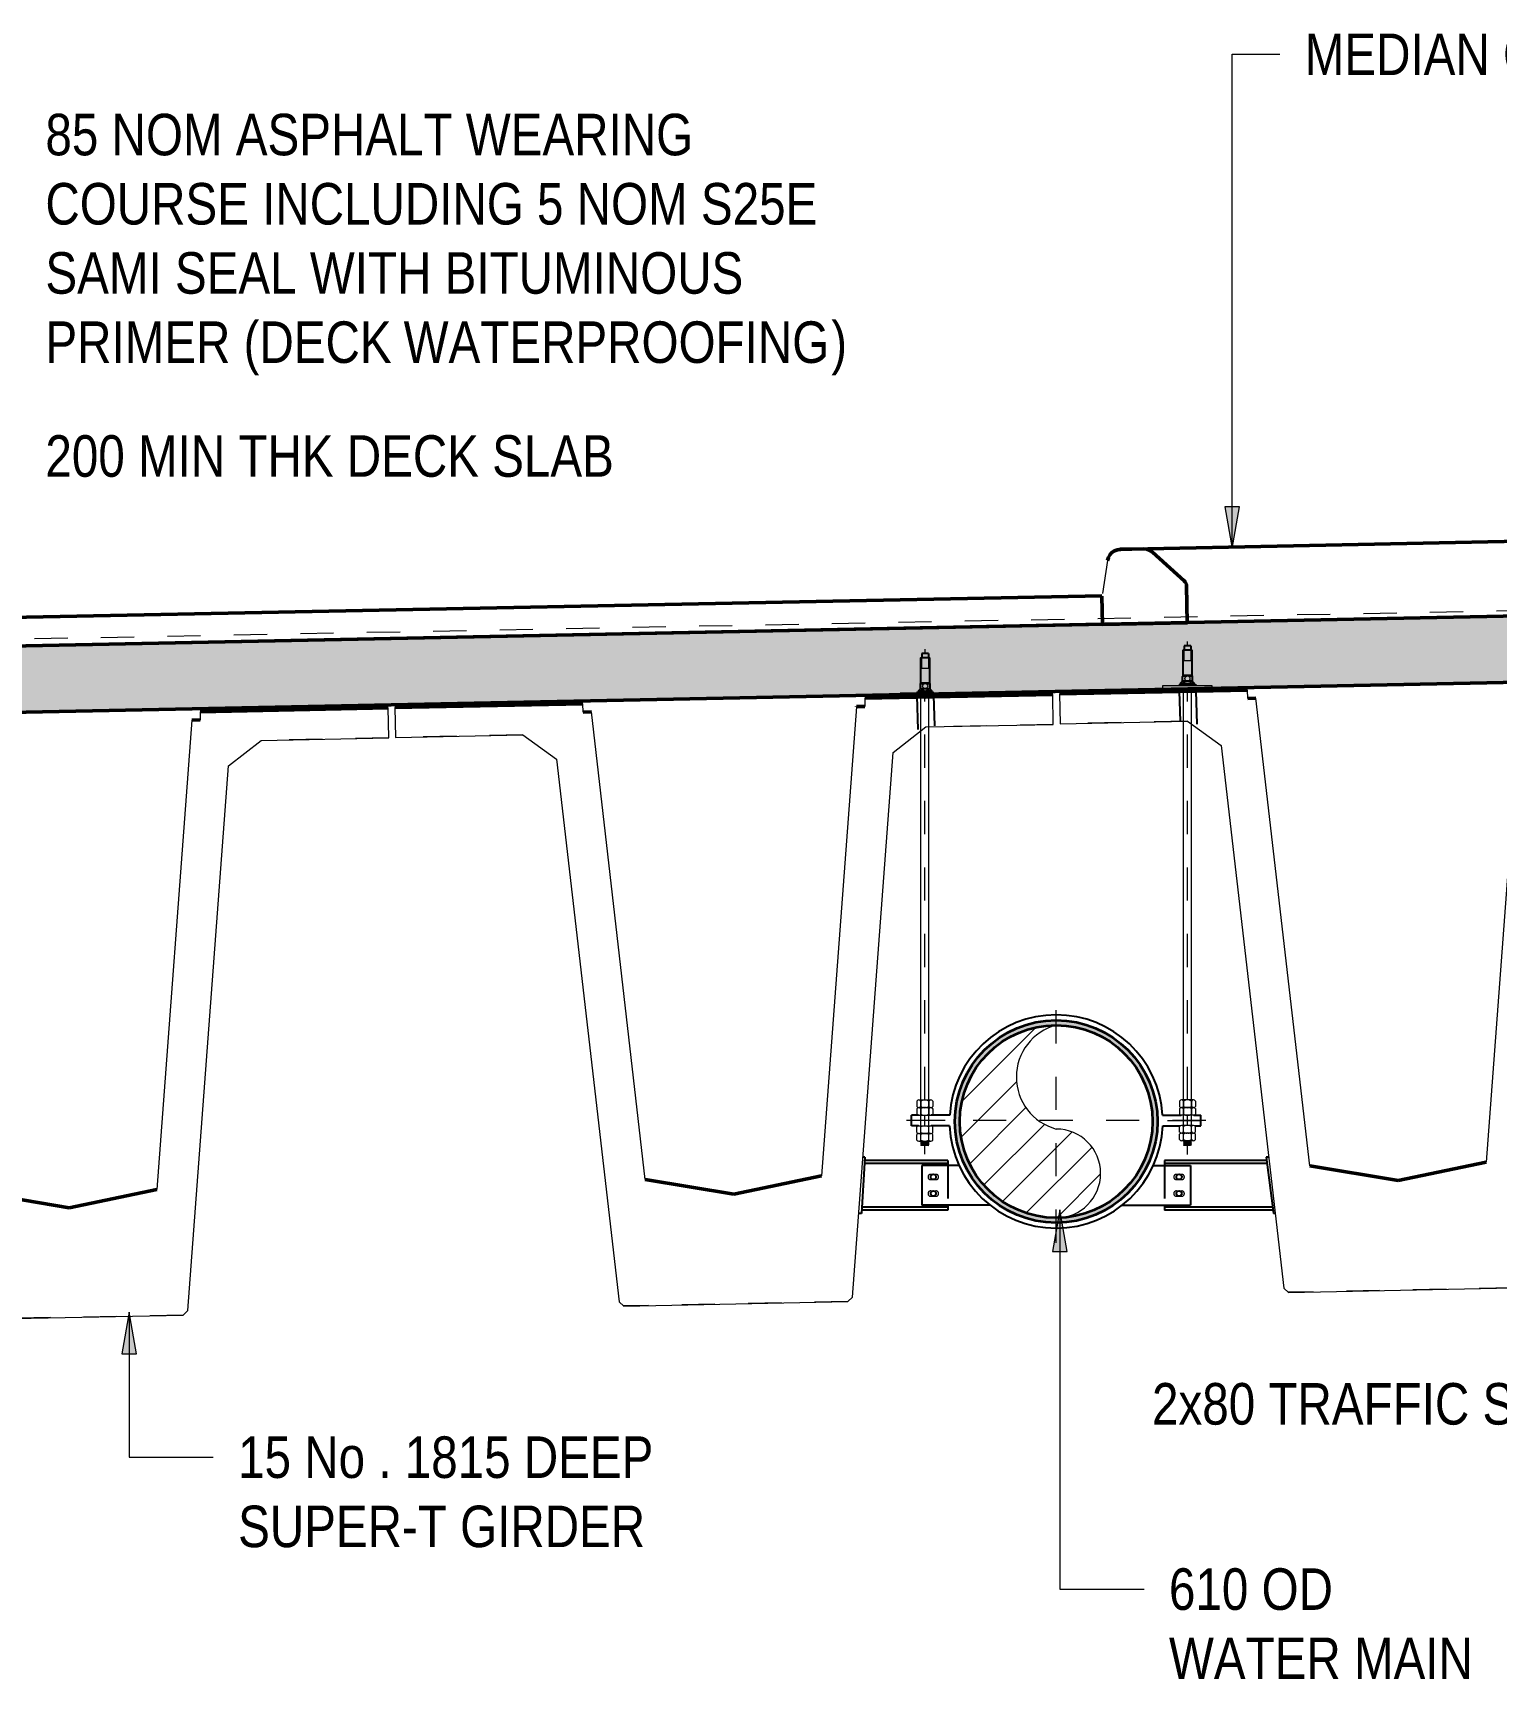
# Model space of a CAD drawing. Header units: metres. Extents: x -1215.1 to -1160.7, y 0 to 26.6.
# Drawn here: x -1201.601 to -1197.198, y 18.806 to 23.763 of the extents above; entities that cross this region are included whole.
import ezdxf

# ---------------------------------------------------------------- set-up
doc = ezdxf.new("R2010")
doc.units = ezdxf.units.M
doc.linetypes.add('JacobsCenter', pattern=[0.015, 0.009, -0.0015, 0.003, -0.0015])
doc.linetypes.add('JacobsDash', pattern=[0.0045, 0.003, -0.0015])
for name, color, linetype, lineweight in [('A-DETL', 7, 'Continuous', 13), ('A-DETL-GENF', 7, 'Continuous', 9), ('A-DETL-THIN', 7, 'Continuous', 9), ('A-FLOR', 7, 'Continuous', 50), ('A-FLOR-HDLN', 7, 'JacobsDash', 18), ('A-FLOR-PATT', 7, 'Continuous', 50), ('G-ANNO-TEXT', 7, 'Continuous', 9), ('S-BEAM', 7, 'Continuous', 50), ('S-BEAM-HDLN', 7, 'JacobsDash', 18)]:
    doc.layers.add(name, color=color, linetype=linetype, lineweight=lineweight)
doc.styles.add('Arial Narrow', font='ARIALN.TTF', dxfattribs={"height": 0.125})

# ---------------------------------------------------------------- blocks, each defined once
blk = doc.blocks.new('06_SFR_GCT_Girder_SuperT_BR08Edge_CS - Super T - 1815-6269499-DRG-2873122 - SECTION 1')
at = {"layer": 'S-BEAM'}
for p, q in [((-1197.098, 21.8008), (-1196.5323, 21.8121)), ((-1196.5323, 21.8121), (-1196.5323, 21.8121)), ((-1198.5119, 21.7725), (-1197.9461, 21.7838)), ((-1198.5119, 21.7725), (-1198.5119, 21.7725)), ((-1197.9461, 21.7838), (-1197.9461, 21.7838)), ((-1197.9456, 21.7588), (-1197.9206, 21.7593)), ((-1197.9206, 21.7593), (-1197.9206, 21.7593)), ((-1197.1225, 21.7753), (-1197.0975, 21.7758)), ((-1197.1225, 21.7752), (-1197.1225, 21.7753)), ((-1197.098, 21.8008), (-1197.098, 21.8007)), ((-1197.7588, 20.3519), (-1197.4924, 20.3076)), ((-1197.7588, 20.3519), (-1197.7588, 20.3519)), ((-1197.4924, 20.3076), (-1197.2279, 20.3625)), ((-1197.2279, 20.3625), (-1197.2279, 20.3625)), ((-1197.4924, 20.3076), (-1197.4924, 20.3075))]:
    blk.add_line(p, q, dxfattribs=at)
at = {"layer": 'S-BEAM', "lineweight": 18}
for p, q in [((-1196.5323, 21.8121), (-1197.098, 21.8007)), ((-1196.5305, 21.7221), (-1196.5323, 21.8121)), ((-1197.9461, 21.7838), (-1198.5119, 21.7725)), ((-1198.5119, 21.7725), (-1198.5101, 21.6825)), ((-1197.9456, 21.7588), (-1197.9461, 21.7838)), ((-1197.9206, 21.7593), (-1197.9456, 21.7588)), ((-1197.7588, 20.3519), (-1197.9206, 21.7593)), ((-1197.1225, 21.7752), (-1197.2279, 20.3625)), ((-1197.0975, 21.7757), (-1197.1225, 21.7752)), ((-1197.098, 21.8007), (-1197.0975, 21.7757)), ((-1197.0125, 21.6374), (-1196.914, 21.7144)), ((-1196.914, 21.7144), (-1196.5305, 21.7221)), ((-1198.5101, 21.6825), (-1198.1265, 21.6902)), ((-1198.1265, 21.6902), (-1198.0251, 21.6172)), ((-1198.0251, 21.6172), (-1197.8373, 19.9836)), ((-1197.1348, 19.9976), (-1197.0125, 21.6374)), ((-1197.4924, 20.3075), (-1197.7588, 20.3519)), ((-1197.2279, 20.3625), (-1197.4924, 20.3075)), ((-1197.8373, 19.9836), (-1197.8228, 19.9708)), ((-1197.8228, 19.9708), (-1197.1488, 19.9843)), ((-1197.1488, 19.9843), (-1197.1348, 19.9976))]:
    blk.add_line(p, q, dxfattribs=at)
at = {"layer": 'S-BEAM-HDLN'}
for p, q in [((-1196.5305, 21.7221), (-1196.9138, 21.7145)), ((-1198.1268, 21.6902), (-1198.5101, 21.6825)), ((-1197.4924, 20.3076), (-1197.4924, 20.3075)), ((-1197.1488, 19.9844), (-1197.8227, 19.9709))]:
    blk.add_line(p, q, dxfattribs=at)
blk = doc.blocks.new('06_SFR_GCT_Girder_SuperT_BR08Edge_CS - Super T - 1815-6268857-DRG-2873122 - SECTION 1')
at = {"layer": 'S-BEAM'}
for p, q in [((-1199.098, 21.7596), (-1198.5323, 21.7709)), ((-1199.098, 21.7596), (-1199.098, 21.7595)), ((-1198.5323, 21.7709), (-1198.5323, 21.7708)), ((-1200.5119, 21.7313), (-1199.9461, 21.7426)), ((-1200.5119, 21.7313), (-1200.5119, 21.7313)), ((-1199.9461, 21.7426), (-1199.9461, 21.7426)), ((-1199.9456, 21.7176), (-1199.9206, 21.7181)), ((-1199.9206, 21.7181), (-1199.9206, 21.7181)), ((-1199.1225, 21.7341), (-1199.0975, 21.7346)), ((-1199.1225, 21.734), (-1199.1225, 21.7341)), ((-1199.4924, 20.2664), (-1199.2279, 20.3213)), ((-1199.2279, 20.3213), (-1199.2279, 20.3213)), ((-1199.7588, 20.3107), (-1199.4924, 20.2664)), ((-1199.7588, 20.3107), (-1199.7588, 20.3106)), ((-1199.4924, 20.2664), (-1199.4924, 20.2663))]:
    blk.add_line(p, q, dxfattribs=at)
at = {"layer": 'S-BEAM', "lineweight": 18}
for p, q in [((-1198.5323, 21.7708), (-1199.098, 21.7595)), ((-1199.098, 21.7595), (-1199.0975, 21.7345)), ((-1198.5305, 21.6809), (-1198.5323, 21.7708)), ((-1199.9461, 21.7426), (-1200.5119, 21.7313)), ((-1200.5119, 21.7313), (-1200.5101, 21.6413)), ((-1199.9456, 21.7176), (-1199.9461, 21.7426)), ((-1199.9206, 21.7181), (-1199.9456, 21.7176)), ((-1199.7588, 20.3106), (-1199.9206, 21.7181)), ((-1199.1225, 21.734), (-1199.2279, 20.3213)), ((-1199.0975, 21.7345), (-1199.1225, 21.734)), ((-1199.0125, 21.5962), (-1198.914, 21.6732)), ((-1198.914, 21.6732), (-1198.5305, 21.6809)), ((-1200.5101, 21.6413), (-1200.1265, 21.6489)), ((-1200.1265, 21.6489), (-1200.0251, 21.576)), ((-1200.0251, 21.576), (-1199.8373, 19.9423)), ((-1199.1348, 19.9564), (-1199.0125, 21.5962)), ((-1199.2279, 20.3213), (-1199.4924, 20.2663)), ((-1199.4924, 20.2663), (-1199.7588, 20.3106)), ((-1199.8373, 19.9423), (-1199.8228, 19.9296)), ((-1199.8228, 19.9296), (-1199.1488, 19.9431)), ((-1199.1488, 19.9431), (-1199.1348, 19.9564))]:
    blk.add_line(p, q, dxfattribs=at)
at = {"layer": 'S-BEAM-HDLN'}
for p, q in [((-1198.5305, 21.6809), (-1198.9138, 21.6732)), ((-1200.1268, 21.649), (-1200.5101, 21.6413)), ((-1199.4924, 20.2664), (-1199.4924, 20.2663)), ((-1199.1488, 19.9432), (-1199.8227, 19.9297))]:
    blk.add_line(p, q, dxfattribs=at)
blk = doc.blocks.new('06_SFR_GCT_Girder_SuperT_BR08Edge_CS - Super T - 1815-6267993-DRG-2873122 - SECTION 1')
at = {"layer": 'S-BEAM'}
for p, q in [((-1201.098, 21.719), (-1200.5323, 21.7303)), ((-1201.098, 21.719), (-1201.098, 21.7189)), ((-1200.5323, 21.7303), (-1200.5323, 21.7302)), ((-1202.5119, 21.6907), (-1201.9461, 21.702)), ((-1202.5119, 21.6906), (-1202.5119, 21.6907)), ((-1201.9461, 21.702), (-1201.9461, 21.702)), ((-1201.9456, 21.677), (-1201.9206, 21.6775)), ((-1201.9206, 21.6775), (-1201.9206, 21.6775)), ((-1201.1225, 21.6935), (-1201.0975, 21.694)), ((-1201.1225, 21.6934), (-1201.1225, 21.6935)), ((-1201.4924, 20.2257), (-1201.2279, 20.2807)), ((-1201.2279, 20.2807), (-1201.2279, 20.2806)), ((-1201.7588, 20.2701), (-1201.4924, 20.2257)), ((-1201.7588, 20.2701), (-1201.7588, 20.27)), ((-1201.4924, 20.2257), (-1201.4924, 20.2257))]:
    blk.add_line(p, q, dxfattribs=at)
at = {"layer": 'S-BEAM', "lineweight": 18}
for p, q in [((-1200.5323, 21.7302), (-1201.098, 21.7189)), ((-1201.098, 21.7189), (-1201.0975, 21.6939)), ((-1200.5305, 21.6402), (-1200.5323, 21.7302)), ((-1201.9461, 21.702), (-1202.5119, 21.6906)), ((-1202.5119, 21.6906), (-1202.5101, 21.6007)), ((-1201.9456, 21.677), (-1201.9461, 21.702)), ((-1201.9206, 21.6775), (-1201.9456, 21.677)), ((-1201.7588, 20.27), (-1201.9206, 21.6775)), ((-1201.1225, 21.6934), (-1201.2279, 20.2806)), ((-1201.0975, 21.6939), (-1201.1225, 21.6934)), ((-1201.0125, 21.5556), (-1200.914, 21.6326)), ((-1200.914, 21.6326), (-1200.5305, 21.6402)), ((-1202.5101, 21.6007), (-1202.1265, 21.6083)), ((-1202.1265, 21.6083), (-1202.0251, 21.5353)), ((-1202.0251, 21.5353), (-1201.8373, 19.9017)), ((-1201.1348, 19.9158), (-1201.0125, 21.5556)), ((-1201.2279, 20.2806), (-1201.4924, 20.2257)), ((-1201.4924, 20.2257), (-1201.7588, 20.27)), ((-1201.8373, 19.9017), (-1201.8228, 19.889)), ((-1201.8228, 19.889), (-1201.1487, 19.9025)), ((-1201.1487, 19.9025), (-1201.1348, 19.9158))]:
    blk.add_line(p, q, dxfattribs=at)
at = {"layer": 'S-BEAM-HDLN'}
for p, q in [((-1200.5305, 21.6403), (-1200.9137, 21.6326)), ((-1202.1268, 21.6084), (-1202.5101, 21.6007)), ((-1201.4924, 20.2257), (-1201.4924, 20.2257)), ((-1201.1488, 19.9025), (-1201.8227, 19.8891))]:
    blk.add_line(p, q, dxfattribs=at)
blk = doc.blocks.new('Structural Framing 3 - Structural Framing 3-5313093-DRG-2873122 - SECTION 1')
at = {"layer": 'S-BEAM'}
for p, q in [((-1198.2467, 22.2089), (-1196.3933, 22.2469)), ((-1198.2467, 22.2089), (-1198.2467, 22.2089)), ((-1196.3933, 22.2469), (-1196.3933, 22.2469))]:
    blk.add_line(p, q, dxfattribs=at)
at = {"layer": 'S-BEAM', "lineweight": 13}
for p, q in [((-1196.3933, 22.2469), (-1198.2467, 22.2089)), ((-1196.5014, 22.1468), (-1196.4094, 22.2371)), ((-1198.2302, 22.1998), (-1198.1346, 22.1133)), ((-1196.5047, 22.0201), (-1196.507, 22.1331)), ((-1198.1284, 22.0998), (-1198.1261, 21.9868)), ((-1198.1261, 21.9868), (-1196.5047, 22.0201))]:
    blk.add_line(p, q, dxfattribs=at)
at = {"layer": 'S-BEAM', "lineweight": 13, "flags": 128}
for points in [[(-1198.2467, 22.2089), (-1198.2379, 22.2053), (-1198.2302, 22.1998)], [(-1196.4094, 22.2371), (-1196.4019, 22.2429), (-1196.3933, 22.2469)], [(-1198.1346, 22.1133), (-1198.132, 22.1105), (-1198.1301, 22.1072), (-1198.1289, 22.1036), (-1198.1284, 22.0998)], [(-1196.507, 22.1331), (-1196.5067, 22.1369), (-1196.5056, 22.1405), (-1196.5038, 22.1439), (-1196.5014, 22.1468)]]:
    blk.add_lwpolyline(points, dxfattribs=at)
at = {"layer": 'S-BEAM-HDLN'}
for p, q in [((-1198.2467, 22.2089), (-1198.2467, 22.2089)), ((-1196.3933, 22.2469), (-1196.3933, 22.2469))]:
    blk.add_line(p, q, dxfattribs=at)
blk = doc.blocks.new('S_Det_Steel_Bolt_ReidFerrule - M24-6998483-DRG-2873122 - SECTION 1')
at = {"layer": 'A-DETL-GENF', "lineweight": 25}
for p, q in [((-1198.1371, 21.917), (-1198.1371, 21.905)), ((-1198.1171, 21.917), (-1198.1371, 21.917)), ((-1198.1171, 21.917), (-1198.1171, 21.905)), ((-1198.14, 21.9044), (-1198.1393, 21.905)), ((-1198.14, 21.8278), (-1198.14, 21.9044)), ((-1198.1393, 21.905), (-1198.1148, 21.905)), ((-1198.1148, 21.905), (-1198.1141, 21.9044)), ((-1198.1141, 21.9044), (-1198.1141, 21.8278)), ((-1198.1464, 21.8059), (-1198.1413, 21.8111)), ((-1198.1413, 21.8252), (-1198.14, 21.8278)), ((-1198.1413, 21.8111), (-1198.1413, 21.8252)), ((-1198.1128, 21.8111), (-1198.1413, 21.8111)), ((-1198.1141, 21.8278), (-1198.14, 21.8278)), ((-1198.1141, 21.8278), (-1198.1128, 21.8252)), ((-1198.1128, 21.8252), (-1198.1128, 21.8111)), ((-1198.1128, 21.8111), (-1198.1077, 21.8059)), ((-1198.1464, 21.802), (-1198.1464, 21.8059)), ((-1198.1077, 21.802), (-1198.1464, 21.802)), ((-1198.1077, 21.8059), (-1198.1077, 21.802))]:
    blk.add_line(p, q, dxfattribs=at)
at = {"layer": 'A-DETL-GENF'}
blk.add_line((-1198.1271, 21.9213), (-1198.1271, 21.93), dxfattribs=at)
at = {"layer": 'A-DETL-GENF', "lineweight": 13}
for p, q in [((-1198.1141, 21.9044), (-1198.14, 21.9044)), ((-1198.1381, 21.905), (-1198.1381, 21.8729)), ((-1198.1381, 21.8729), (-1198.1161, 21.8729)), ((-1198.1161, 21.8729), (-1198.1161, 21.905)), ((-1198.1313, 21.8252), (-1198.1413, 21.8252)), ((-1198.1128, 21.8252), (-1198.1228, 21.8252)), ((-1198.1434, 21.802), (-1198.1434, 21.8047)), ((-1198.1107, 21.8047), (-1198.1107, 21.802))]:
    blk.add_line(p, q, dxfattribs=at)
blk.add_circle((-1198.1271, 21.8188), 0.00772, dxfattribs=at)
for centre, radius, start, end in [((-1198.1461, 21.802), 0.00387, 44.0628, 93.9181), ((-1198.1363, 21.7842), 0.0217, 64.7549, 108.9545), ((-1198.1178, 21.7842), 0.0217, 71.0442, 115.244), ((-1198.108, 21.802), 0.00387, 86.0806, 135.9359)]:
    blk.add_arc(centre, radius, start, end, dxfattribs=at)

msp = doc.modelspace()

# ---------------------------------------------------------------- hatches: boundary and pattern name
at = {"layer": 'A-DETL-GENF', "true_color": 0x808080}
h = msp.add_hatch(color=8, dxfattribs=at)
h.paths.add_polyline_path([(-1198.5219, 20.1801), (-1198.4624, 20.1859), (-1198.4052, 20.2033), (-1198.3525, 20.2315), (-1198.3062, 20.2694), (-1198.2683, 20.3156), (-1198.2401, 20.3683), (-1198.2228, 20.4256), (-1198.2169, 20.4851), (-1198.223, 20.5454), (-1198.2408, 20.603), (-1198.2691, 20.6555), (-1198.3062, 20.7007), (-1198.3525, 20.7387), (-1198.4052, 20.7668), (-1198.4624, 20.7842), (-1198.5219, 20.7901), (-1198.5822, 20.784), (-1198.6406, 20.7658), (-1198.6924, 20.7378), (-1198.7377, 20.7006), (-1198.7755, 20.6545), (-1198.8044, 20.5995), (-1198.821, 20.5446), (-1198.8269, 20.4851), (-1198.8208, 20.4248), (-1198.803, 20.3671), (-1198.7747, 20.3146), (-1198.7373, 20.2692), (-1198.6913, 20.2315), (-1198.6386, 20.2033), (-1198.5814, 20.1859), (-1198.5257, 20.1804)])
h.paths.add_polyline_path([(-1198.4916, 20.1966), (-1198.5522, 20.1966), (-1198.6115, 20.2093), (-1198.6669, 20.2339), (-1198.7159, 20.2695), (-1198.7571, 20.3156), (-1198.7872, 20.3683), (-1198.8056, 20.4256), (-1198.8119, 20.4851), (-1198.8056, 20.5454), (-1198.7868, 20.603), (-1198.7565, 20.6555), (-1198.7157, 20.7007), (-1198.6669, 20.7362), (-1198.6115, 20.7609), (-1198.5522, 20.7735), (-1198.4916, 20.7735), (-1198.4323, 20.7609), (-1198.3769, 20.7362), (-1198.3279, 20.7006), (-1198.2867, 20.6545), (-1198.2566, 20.6018), (-1198.2382, 20.5446), (-1198.2319, 20.4851), (-1198.2382, 20.4248), (-1198.257, 20.3671), (-1198.2873, 20.3146), (-1198.3281, 20.2694), (-1198.3769, 20.2339), (-1198.4323, 20.2093), (-1198.4872, 20.1976)])
at = {"layer": 'A-DETL-GENF'}
h = msp.add_hatch(dxfattribs=at)
h.set_pattern_fill('FP_8', color=256, style=0, pattern_type=2)
h.set_pattern_definition([(45, (-1197.578, 10.849), (-0.053033, 0.053033), [])])
h.paths.add_polyline_path([(-1198.5218, 20.1951), (-1198.4872, 20.1996), (-1198.4537, 20.214), (-1198.4272, 20.2343), (-1198.406, 20.262), (-1198.3926, 20.2942), (-1198.3881, 20.3288), (-1198.3927, 20.3634), (-1198.406, 20.3957), (-1198.4273, 20.4234), (-1198.455, 20.4446), (-1198.4872, 20.458), (-1198.5218, 20.4625), (-1198.5575, 20.4768), (-1198.5888, 20.499), (-1198.614, 20.5281), (-1198.6318, 20.5632), (-1198.6406, 20.5995), (-1198.6406, 20.638), (-1198.6308, 20.6768), (-1198.614, 20.7094), (-1198.5888, 20.7385), (-1198.5573, 20.7609), (-1198.5219, 20.7751), (-1198.5822, 20.7687), (-1198.6406, 20.7495), (-1198.6924, 20.7197), (-1198.7376, 20.6789), (-1198.7731, 20.63), (-1198.7977, 20.5746), (-1198.8103, 20.5153), (-1198.8103, 20.4547), (-1198.7977, 20.3954), (-1198.773, 20.34), (-1198.7373, 20.2909), (-1198.6913, 20.2498), (-1198.6386, 20.2197), (-1198.5814, 20.2013), (-1198.5219, 20.1951)])
at = {"layer": 'A-FLOR-PATT', "true_color": 0xc0c0c0}
msp.add_hatch(color=9, dxfattribs=at).paths.add_polyline_path([(-1212.52, 21.4972), (-1210.711, 21.5315), (-1201.9529, 21.7107), (-1196.267, 21.825), (-1184.2354, 21.585), (-1182.52, 21.551), (-1182.52, 21.751), (-1184.7952, 21.7957), (-1184.8052, 21.796), (-1190.8794, 21.9172), (-1196.267, 22.025), (-1204.1676, 21.8656), (-1210.8116, 21.7296), (-1212.52, 21.6972)])
at = {"layer": 'G-ANNO-TEXT'}
for points in [[(-1197.9926, 22.2104), (-1197.9706, 22.3354), (-1198.0146, 22.3354)], [(-1198.5104, 20.219), (-1198.5325, 20.094), (-1198.4884, 20.094)], [(-1201.3116, 19.911), (-1201.3336, 19.786), (-1201.2895, 19.786)]]:
    msp.add_hatch(color=256, dxfattribs=at).paths.add_polyline_path(points)

# ---------------------------------------------------------------- linework, layer by layer
at = {"layer": 'A-DETL', "linetype": 'JacobsDash', "lineweight": 18}
for p, q in [((-1207.1953, 21.8327), (-1196.2669, 22.0402)), ((-1198.8996, 20.3261), (-1198.8836, 20.3261)), ((-1198.1602, 20.3261), (-1198.1442, 20.3261)), ((-1198.8996, 20.3101), (-1198.8836, 20.3101)), ((-1198.8996, 20.2761), (-1198.8836, 20.2761)), ((-1198.1602, 20.3101), (-1198.1442, 20.3101)), ((-1198.1602, 20.2761), (-1198.1442, 20.2761)), ((-1198.8996, 20.2601), (-1198.8836, 20.2601)), ((-1198.1602, 20.2601), (-1198.1442, 20.2601))]:
    msp.add_line(p, q, dxfattribs=at)
at = {"layer": 'A-DETL', "lineweight": 18}
for p, q in [((-1198.7917, 21.7745), (-1198.9917, 21.7745)), ((-1198.9917, 21.7745), (-1198.9917, 21.765)), ((-1198.9289, 20.4721), (-1198.9289, 21.7666)), ((-1198.9049, 20.4721), (-1198.9049, 21.7671)), ((-1198.7917, 21.7685), (-1198.7917, 21.7745)), ((-1198.0521, 21.7973), (-1198.2021, 21.7973)), ((-1198.2021, 21.7973), (-1198.2021, 21.7792)), ((-1198.1389, 20.4721), (-1198.1389, 21.7804)), ((-1198.1149, 20.4791), (-1198.1149, 21.7809)), ((-1198.0521, 21.7822), (-1198.0521, 21.7973)), ((-1198.9408, 20.5468), (-1198.9408, 20.5302)), ((-1198.9408, 20.5238), (-1198.9408, 20.5072)), ((-1198.9288, 20.5468), (-1198.9288, 20.5302)), ((-1198.9288, 20.5238), (-1198.9288, 20.5072)), ((-1198.905, 20.5468), (-1198.905, 20.5302)), ((-1198.905, 20.5238), (-1198.905, 20.5072)), ((-1198.893, 20.5468), (-1198.893, 20.5302)), ((-1198.893, 20.5238), (-1198.893, 20.5072)), ((-1198.1508, 20.5468), (-1198.1508, 20.5302)), ((-1198.1508, 20.5238), (-1198.1508, 20.5072)), ((-1198.1388, 20.5468), (-1198.1388, 20.5302)), ((-1198.1388, 20.5238), (-1198.1388, 20.5072)), ((-1198.115, 20.5468), (-1198.115, 20.5302)), ((-1198.115, 20.5238), (-1198.115, 20.5072)), ((-1198.103, 20.5468), (-1198.103, 20.5302)), ((-1198.103, 20.5238), (-1198.103, 20.5072)), ((-1198.8564, 20.4881), (-1198.9564, 20.4881)), ((-1198.9408, 20.4524), (-1198.9408, 20.4689)), ((-1198.9288, 20.4524), (-1198.9288, 20.4689)), ((-1198.905, 20.4524), (-1198.905, 20.4689)), ((-1198.893, 20.4524), (-1198.893, 20.4689)), ((-1198.1874, 20.4881), (-1198.0869, 20.4881)), ((-1198.1508, 20.4535), (-1198.1508, 20.4701)), ((-1198.1388, 20.4535), (-1198.1388, 20.4701)), ((-1198.115, 20.4535), (-1198.115, 20.4701)), ((-1198.1149, 20.4721), (-1198.1149, 20.4791)), ((-1198.103, 20.4535), (-1198.103, 20.4701)), ((-1198.9408, 20.4294), (-1198.9408, 20.4459)), ((-1198.9288, 20.4294), (-1198.9288, 20.4459)), ((-1198.905, 20.4294), (-1198.905, 20.4459)), ((-1198.893, 20.4294), (-1198.893, 20.4459)), ((-1198.1508, 20.4305), (-1198.1508, 20.4471)), ((-1198.1388, 20.4305), (-1198.1388, 20.4471)), ((-1198.115, 20.4305), (-1198.115, 20.4471)), ((-1198.103, 20.4305), (-1198.103, 20.4471))]:
    msp.add_line(p, q, dxfattribs=at)
at = {"layer": 'A-DETL'}
for p, q in [((-1198.9417, 21.7786), (-1198.9417, 21.7756)), ((-1198.9417, 21.7786), (-1198.8917, 21.7786)), ((-1198.9417, 21.7756), (-1198.8917, 21.7756)), ((-1198.8917, 21.7786), (-1198.8917, 21.7756)), ((-1198.1521, 21.8014), (-1198.1521, 21.7984)), ((-1198.1521, 21.8014), (-1198.1021, 21.8014)), ((-1198.1521, 21.8014), (-1198.1521, 21.7984)), ((-1198.1521, 21.7984), (-1198.1021, 21.7984)), ((-1198.1021, 21.8014), (-1198.1021, 21.7984))]:
    msp.add_line(p, q, dxfattribs=at)
at = {"layer": 'A-DETL', "linetype": 'JacobsDash', "lineweight": 25}
for p, q in [((-1198.9413, 21.7657), (-1198.9375, 21.6528)), ((-1198.8913, 21.7675), (-1198.8883, 21.6764)), ((-1198.1517, 21.7802), (-1198.1485, 21.6902)), ((-1198.1017, 21.7812), (-1198.0977, 21.6671)), ((-1198.8478, 20.3531), (-1198.8478, 20.2331)), ((-1198.196, 20.3531), (-1198.196, 20.2331))]:
    msp.add_line(p, q, dxfattribs=at)
at = {"layer": 'A-DETL', "linetype": 'JacobsCenter'}
for p, q in [((-1198.9169, 20.5501), (-1198.9169, 21.767)), ((-1198.1269, 20.5501), (-1198.1269, 21.7808)), ((-1198.9169, 20.4722), (-1198.9169, 20.5039)), ((-1198.1269, 20.4734), (-1198.1269, 20.5039)), ((-1198.9169, 20.387), (-1198.9169, 20.4261)), ((-1198.1269, 20.3858), (-1198.1269, 20.4272))]:
    msp.add_line(p, q, dxfattribs=at)
at = {"layer": 'A-DETL', "lineweight": 9}
for p, q in [((-1198.9166, 21.758), (-1198.9169, 21.767)), ((-1198.1269, 21.7808), (-1198.1272, 21.7899)), ((-1198.9049, 20.4246), (-1198.9289, 20.4261)), ((-1198.9262, 20.4246), (-1198.9289, 20.4261)), ((-1198.9289, 20.4231), (-1198.9262, 20.4246)), ((-1198.9262, 20.4216), (-1198.9289, 20.4231)), ((-1198.9049, 20.4216), (-1198.9289, 20.4231)), ((-1198.9289, 20.4201), (-1198.9262, 20.4216)), ((-1198.9262, 20.4186), (-1198.9289, 20.4201)), ((-1198.9049, 20.4186), (-1198.9289, 20.4201)), ((-1198.9076, 20.4231), (-1198.9262, 20.4246)), ((-1198.9076, 20.4201), (-1198.9262, 20.4216)), ((-1198.9076, 20.4261), (-1198.9049, 20.4246)), ((-1198.9049, 20.4246), (-1198.9076, 20.4231)), ((-1198.9076, 20.4231), (-1198.9049, 20.4216)), ((-1198.9049, 20.4216), (-1198.9076, 20.4201)), ((-1198.9076, 20.4201), (-1198.9049, 20.4186)), ((-1198.1362, 20.4272), (-1198.1389, 20.4257)), ((-1198.1389, 20.4257), (-1198.1149, 20.4272)), ((-1198.1389, 20.4257), (-1198.1362, 20.4242)), ((-1198.1362, 20.4242), (-1198.1389, 20.4227)), ((-1198.1389, 20.4227), (-1198.1149, 20.4242)), ((-1198.1389, 20.4227), (-1198.1362, 20.4212)), ((-1198.1362, 20.4212), (-1198.1389, 20.4197)), ((-1198.1389, 20.4197), (-1198.1149, 20.4212)), ((-1198.1389, 20.4197), (-1198.1362, 20.4182)), ((-1198.1362, 20.4242), (-1198.1176, 20.4257)), ((-1198.1362, 20.4212), (-1198.1176, 20.4227)), ((-1198.1362, 20.4182), (-1198.1176, 20.4197)), ((-1198.1176, 20.4257), (-1198.1149, 20.4272)), ((-1198.1149, 20.4242), (-1198.1176, 20.4257)), ((-1198.1176, 20.4227), (-1198.1149, 20.4242)), ((-1198.1149, 20.4212), (-1198.1176, 20.4227)), ((-1198.1176, 20.4197), (-1198.1149, 20.4212)), ((-1198.1149, 20.4182), (-1198.1176, 20.4197)), ((-1198.9289, 20.4171), (-1198.9262, 20.4186)), ((-1198.9262, 20.4156), (-1198.9289, 20.4171)), ((-1198.9049, 20.4156), (-1198.9289, 20.4171)), ((-1198.9262, 20.4156), (-1198.9289, 20.4141)), ((-1198.9262, 20.4126), (-1198.9289, 20.4141)), ((-1198.9289, 20.4141), (-1198.9049, 20.4126)), ((-1198.9076, 20.4171), (-1198.9262, 20.4186)), ((-1198.9076, 20.4141), (-1198.9262, 20.4156)), ((-1198.9049, 20.4126), (-1198.9262, 20.4126)), ((-1198.9049, 20.4186), (-1198.9076, 20.4171)), ((-1198.9076, 20.4171), (-1198.9049, 20.4156)), ((-1198.9049, 20.4156), (-1198.9076, 20.4141)), ((-1198.9049, 20.4126), (-1198.9076, 20.4141)), ((-1198.1362, 20.4182), (-1198.1389, 20.4167)), ((-1198.1389, 20.4167), (-1198.1149, 20.4182)), ((-1198.1389, 20.4167), (-1198.1362, 20.4152)), ((-1198.1149, 20.4152), (-1198.1389, 20.4137)), ((-1198.1389, 20.4137), (-1198.1362, 20.4152)), ((-1198.1389, 20.4137), (-1198.1176, 20.4137)), ((-1198.1362, 20.4152), (-1198.1176, 20.4167)), ((-1198.1176, 20.4167), (-1198.1149, 20.4182)), ((-1198.1176, 20.4167), (-1198.1149, 20.4152)), ((-1198.1176, 20.4137), (-1198.1149, 20.4152))]:
    msp.add_line(p, q, dxfattribs=at)
at = {"layer": 'A-DETL', "linetype": 'JacobsCenter', "lineweight": 18}
for p, q in [((-1198.5219, 20.1201), (-1198.5219, 20.8701)), ((-1198.0719, 20.4881), (-1198.9719, 20.4881))]:
    msp.add_line(p, q, dxfattribs=at)
at = {"layer": 'A-DETL', "lineweight": 25}
for p, q in [((-1198.9569, 20.4721), (-1198.9569, 20.5041)), ((-1198.9361, 20.5041), (-1198.9569, 20.5041)), ((-1198.9361, 20.4721), (-1198.9569, 20.4721)), ((-1198.8423, 20.5041), (-1198.8977, 20.5041)), ((-1198.8426, 20.4721), (-1198.8977, 20.4721)), ((-1198.2015, 20.5041), (-1198.1461, 20.5041)), ((-1198.2012, 20.4721), (-1198.1486, 20.4721)), ((-1198.1077, 20.5041), (-1198.0869, 20.5041)), ((-1198.1051, 20.4721), (-1198.0869, 20.4721)), ((-1198.0869, 20.4721), (-1198.0869, 20.5041)), ((-1199.0981, 20.3781), (-1199.1081, 20.2081)), ((-1199.0981, 20.3781), (-1199.103, 20.3781)), ((-1197.8896, 20.3781), (-1197.8682, 20.2081)), ((-1197.8823, 20.3781), (-1197.8896, 20.3781)), ((-1198.8478, 20.3586), (-1199.0993, 20.3586)), ((-1198.8478, 20.3681), (-1199.0987, 20.3681)), ((-1198.8145, 20.3531), (-1198.9266, 20.3531)), ((-1198.9266, 20.3531), (-1198.9266, 20.2331)), ((-1198.8478, 20.3681), (-1198.8478, 20.3531)), ((-1198.2293, 20.3531), (-1198.1172, 20.3531)), ((-1197.8883, 20.3681), (-1198.196, 20.3681)), ((-1198.196, 20.3681), (-1198.196, 20.3531)), ((-1197.8871, 20.3586), (-1198.196, 20.3586)), ((-1198.1172, 20.3531), (-1198.1172, 20.2331)), ((-1198.8478, 20.2276), (-1199.107, 20.2276)), ((-1198.7207, 20.2331), (-1198.9266, 20.2331)), ((-1198.8478, 20.2331), (-1198.8478, 20.2181)), ((-1198.3231, 20.2331), (-1198.1172, 20.2331)), ((-1198.196, 20.2331), (-1198.196, 20.2181)), ((-1197.8707, 20.2276), (-1198.196, 20.2276)), ((-1199.1081, 20.2081), (-1199.116, 20.2081)), ((-1198.8478, 20.2181), (-1199.1075, 20.2181)), ((-1197.8695, 20.2181), (-1198.196, 20.2181)), ((-1197.8634, 20.2081), (-1197.8682, 20.2081))]:
    msp.add_line(p, q, dxfattribs=at)
at = {"layer": 'A-DETL', "lineweight": 35}
for radius in [0.305, 0.29]:
    msp.add_circle((-1198.5219, 20.4851), radius, dxfattribs=at)
at = {"layer": 'A-DETL', "lineweight": 25}
for centre in [(-1198.8916, 20.3181), (-1198.1522, 20.3181), (-1198.8916, 20.2681), (-1198.1522, 20.2681)]:
    msp.add_circle(centre, 0.008, dxfattribs=at)
for start, end in [(3.3933, 176.6067), (182.321, 357.679)]:
    msp.add_arc((-1198.5219, 20.4851), 0.321, start, end, dxfattribs=at)
at = {"layer": 'A-DETL', "lineweight": 9}
for centre, radius, start, end in [((-1198.5219, 20.4851), 0.305, 0, 180), ((-1198.5219, 20.4851), 0.29, 90, 270.0285), ((-1198.5219, 20.4851), 0.29, 360, 180), ((-1198.48, 20.6188), 0.1618, 105.012, 255.0164), ((-1198.5219, 20.4851), 0.305, 180, 360), ((-1198.5219, 20.4851), 0.29, 180, 0), ((-1198.5218, 20.3288), 0.1337, 270.0285, 90)]:
    msp.add_arc(centre, radius, start, end, dxfattribs=at)
at = {"layer": 'A-DETL', "lineweight": 18}
for centre, radius, start, end in [((-1198.9348, 20.543), 0.00705, 32.1355, 147.8645), ((-1198.9348, 20.5339), 0.00705, 212.1355, 327.8645), ((-1198.9348, 20.52), 0.00705, 91.4621, 147.8645), ((-1198.9348, 20.52), 0.00705, 32.1355, 87.0758), ((-1198.9169, 20.5282), 0.022, 57.2084, 122.7916), ((-1198.9169, 20.5487), 0.022, 237.2084, 302.7916), ((-1198.9169, 20.5052), 0.022, 93.5464, 122.7916), ((-1198.9169, 20.5052), 0.022, 57.2084, 86.4536), ((-1198.899, 20.543), 0.00705, 32.1346, 147.8654), ((-1198.899, 20.5339), 0.00705, 212.1346, 327.8654), ((-1198.899, 20.52), 0.00705, 92.9254, 147.8654), ((-1198.899, 20.52), 0.00705, 32.1346, 88.3952), ((-1198.1448, 20.543), 0.00705, 32.1346, 147.8654), ((-1198.1448, 20.5339), 0.00705, 212.1346, 327.8654), ((-1198.1448, 20.52), 0.00705, 90.2908, 147.8654), ((-1198.1448, 20.52), 0.00705, 32.1346, 87.0746), ((-1198.1269, 20.5282), 0.022, 57.2084, 122.7916), ((-1198.1269, 20.5487), 0.022, 237.2084, 302.7916), ((-1198.1269, 20.5052), 0.022, 93.5464, 122.7916), ((-1198.1269, 20.5052), 0.022, 57.2084, 86.4536), ((-1198.109, 20.543), 0.00705, 32.1355, 147.8645), ((-1198.109, 20.5339), 0.00705, 212.1355, 327.8645), ((-1198.109, 20.52), 0.00705, 92.9242, 147.8645), ((-1198.109, 20.52), 0.00705, 32.1355, 88.5379), ((-1198.9348, 20.5109), 0.00705, 212.1355, 327.8645), ((-1198.9348, 20.4652), 0.00705, 32.1355, 147.8645), ((-1198.9169, 20.5257), 0.022, 237.2084, 302.7916), ((-1198.9169, 20.4504), 0.022, 57.2084, 122.7916), ((-1198.899, 20.5109), 0.00705, 212.1346, 327.8654), ((-1198.899, 20.4652), 0.00705, 32.1346, 147.8654), ((-1198.1448, 20.5109), 0.00705, 212.1346, 327.8654), ((-1198.1448, 20.4663), 0.00705, 32.1346, 147.8654), ((-1198.1269, 20.5257), 0.022, 237.2084, 302.7916), ((-1198.1269, 20.4516), 0.022, 57.2084, 122.7916), ((-1198.109, 20.5109), 0.00705, 212.1355, 327.8645), ((-1198.109, 20.4663), 0.00705, 32.1355, 147.8645), ((-1198.9348, 20.4561), 0.00705, 212.1355, 270), ((-1198.9348, 20.4422), 0.00705, 32.1355, 147.8645), ((-1198.9348, 20.4331), 0.00705, 212.1355, 327.8645), ((-1198.9348, 20.4561), 0.00705, 272.9242, 327.8645), ((-1198.9169, 20.4709), 0.022, 237.2084, 266.4536), ((-1198.9169, 20.4274), 0.022, 57.2084, 122.7916), ((-1198.9169, 20.4479), 0.022, 237.2084, 302.7916), ((-1198.9169, 20.4709), 0.022, 273.5464, 302.7916), ((-1198.899, 20.4561), 0.00705, 212.1346, 267.0746), ((-1198.899, 20.4422), 0.00705, 32.1346, 147.8654), ((-1198.899, 20.4331), 0.00705, 212.1346, 327.8654), ((-1198.899, 20.4561), 0.00705, 270.2908, 327.8654), ((-1198.1448, 20.4573), 0.00705, 212.1346, 269.7092), ((-1198.1448, 20.4433), 0.00705, 32.1346, 147.8654), ((-1198.1448, 20.4343), 0.00705, 212.1346, 327.8654), ((-1198.1448, 20.4573), 0.00705, 272.9254, 327.8654), ((-1198.1269, 20.4721), 0.022, 237.2084, 266.4536), ((-1198.1269, 20.4286), 0.022, 57.2084, 122.7916), ((-1198.1269, 20.4491), 0.022, 237.2084, 302.7916), ((-1198.1269, 20.4721), 0.022, 273.5464, 302.7916), ((-1198.109, 20.4573), 0.00705, 212.1355, 267.0758), ((-1198.109, 20.4433), 0.00705, 32.1355, 147.8645), ((-1198.109, 20.4343), 0.00705, 212.1355, 327.8645), ((-1198.109, 20.4573), 0.00705, 270, 327.8645)]:
    msp.add_arc(centre, radius, start, end, dxfattribs=at)
at = {"layer": 'A-DETL', "linetype": 'JacobsDash', "lineweight": 18}
for centre, start, end in [((-1198.8996, 20.3181), 90, 270), ((-1198.8836, 20.3181), 270, 90), ((-1198.1602, 20.3181), 90, 270), ((-1198.1442, 20.3181), 270, 90), ((-1198.8996, 20.2681), 90, 270), ((-1198.8836, 20.2681), 270, 90), ((-1198.1602, 20.2681), 90, 270), ((-1198.1442, 20.2681), 270, 90)]:
    msp.add_arc(centre, 0.008, start, end, dxfattribs=at)
at = {"layer": 'A-DETL-THIN'}
for p, q in [((-1198.9348, 20.5501), (-1198.9169, 20.5501)), ((-1198.9348, 20.5271), (-1198.9169, 20.5271)), ((-1198.9169, 20.5501), (-1198.899, 20.5501)), ((-1198.9169, 20.5271), (-1198.899, 20.5271)), ((-1198.1269, 20.5501), (-1198.1448, 20.5501)), ((-1198.1269, 20.5271), (-1198.1448, 20.5271)), ((-1198.109, 20.5501), (-1198.1269, 20.5501)), ((-1198.109, 20.5271), (-1198.1269, 20.5271)), ((-1198.9348, 20.5041), (-1198.9169, 20.5041)), ((-1198.9348, 20.4721), (-1198.9169, 20.4721)), ((-1198.9169, 20.5041), (-1198.899, 20.5041)), ((-1198.9169, 20.4721), (-1198.899, 20.4721)), ((-1198.1269, 20.5041), (-1198.1448, 20.5041)), ((-1198.1269, 20.4732), (-1198.1448, 20.4732)), ((-1198.109, 20.5041), (-1198.1269, 20.5041)), ((-1198.109, 20.4732), (-1198.1269, 20.4732)), ((-1198.9348, 20.4491), (-1198.9169, 20.4491)), ((-1198.9348, 20.4261), (-1198.9169, 20.4261)), ((-1198.9169, 20.4491), (-1198.899, 20.4491)), ((-1198.9169, 20.4261), (-1198.899, 20.4261)), ((-1198.1269, 20.4502), (-1198.1448, 20.4502)), ((-1198.1269, 20.4272), (-1198.1448, 20.4272)), ((-1198.109, 20.4502), (-1198.1269, 20.4502)), ((-1198.109, 20.4272), (-1198.1269, 20.4272))]:
    msp.add_line(p, q, dxfattribs=at)
at = {"layer": 'A-FLOR'}
for p, q in [((-1198.3285, 22.2078), (-1198.2594, 22.2092)), ((-1198.2594, 22.2091), (-1198.3285, 22.2077)), ((-1198.1363, 22.1125), (-1198.2317, 22.1988)), ((-1202.8767, 21.9784), (-1198.3842, 22.0679)), ((-1198.3841, 22.0678), (-1198.3842, 22.0679)), ((-1198.3841, 22.0665), (-1198.3824, 21.9815)), ((-1198.1297, 22.0988), (-1198.1297, 22.0988)), ((-1198.1274, 21.9868), (-1198.1297, 22.0981)), ((-1196.267, 22.025), (-1202.8603, 21.8925)), ((-1202.862, 21.8925), (-1198.3824, 21.9826)), ((-1198.3824, 21.9815), (-1198.1274, 21.9868)), ((-1198.1275, 21.9877), (-1198.1261, 21.9877)), ((-1202.8603, 21.6925), (-1196.267, 21.825))]:
    msp.add_line(p, q, dxfattribs=at)
at = {"layer": 'A-FLOR', "lineweight": 13}
for p, q in [((-1198.3841, 22.0678), (-1202.875, 21.9784)), ((-1198.3841, 21.9828), (-1198.3841, 22.0678)), ((-1202.875, 21.8934), (-1198.3841, 21.9828))]:
    msp.add_line(p, q, dxfattribs=at)
at = {"layer": 'A-FLOR', "flags": 128}
for points in [[(-1198.3285, 22.2077), (-1198.3377, 22.2064), (-1198.3464, 22.2031), (-1198.354, 22.1978), (-1198.3602, 22.191), (-1198.3647, 22.1829), (-1198.3672, 22.174)], [(-1198.354, 22.1979), (-1198.3464, 22.2032), (-1198.3377, 22.2065), (-1198.3285, 22.2078)], [(-1198.2594, 22.2092), (-1198.2494, 22.2081), (-1198.24, 22.2046), (-1198.2317, 22.1989)], [(-1198.2317, 22.1988), (-1198.24, 22.2045), (-1198.2494, 22.2081), (-1198.2594, 22.2091)], [(-1198.1297, 22.0981), (-1198.1302, 22.1021), (-1198.1315, 22.106), (-1198.1336, 22.1095), (-1198.1363, 22.1125)]]:
    msp.add_lwpolyline(points, dxfattribs=at)
at = {"layer": 'A-FLOR-HDLN'}
for p, q in [((-1198.3672, 22.1739), (-1198.3841, 22.0668)), ((-1198.1261, 21.9877), (-1196.5047, 22.0203)), ((-1198.3824, 21.9826), (-1198.1275, 21.9877))]:
    msp.add_line(p, q, dxfattribs=at)
at = {"layer": 'G-ANNO-TEXT'}
for p, q in [((-1197.9926, 23.6982), (-1197.8489, 23.6982)), ((-1197.9926, 22.2104), (-1197.9926, 23.6982)), ((-1197.9706, 22.3354), (-1198.0146, 22.3354)), ((-1198.0146, 22.3354), (-1197.9926, 22.2104)), ((-1197.9926, 22.2104), (-1197.9706, 22.3354)), ((-1198.5104, 20.219), (-1198.5325, 20.094)), ((-1198.4884, 20.094), (-1198.5104, 20.219)), ((-1198.5104, 20.219), (-1198.5104, 19.0773)), ((-1198.5325, 20.094), (-1198.4884, 20.094)), ((-1201.3116, 19.911), (-1201.3336, 19.786)), ((-1201.2895, 19.786), (-1201.3116, 19.911)), ((-1201.3116, 19.911), (-1201.3116, 19.4745)), ((-1201.3336, 19.786), (-1201.2895, 19.786)), ((-1201.3116, 19.4745), (-1201.0587, 19.4745)), ((-1198.5104, 19.0773), (-1198.2575, 19.0773))]:
    msp.add_line(p, q, dxfattribs=at)

# ---------------------------------------------------------------- block references
at = {"layer": 'A-DETL-GENF'}
for p in [(-0.7891, -0.0229), (0, 0)]:
    msp.add_blockref('S_Det_Steel_Bolt_ReidFerrule - M24-6998483-DRG-2873122 - SECTION 1', p, dxfattribs=at)
at = {"layer": 'S-BEAM-HDLN'}
for name in ['Structural Framing 3 - Structural Framing 3-5313093-DRG-2873122 - SECTION 1', '06_SFR_GCT_Girder_SuperT_BR08Edge_CS - Super T - 1815-6269499-DRG-2873122 - SECTION 1', '06_SFR_GCT_Girder_SuperT_BR08Edge_CS - Super T - 1815-6268857-DRG-2873122 - SECTION 1', '06_SFR_GCT_Girder_SuperT_BR08Edge_CS - Super T - 1815-6267993-DRG-2873122 - SECTION 1']:
    msp.add_blockref(name, (0, 0), dxfattribs=at)

# ---------------------------------------------------------------- texts
at = {"layer": 'G-ANNO-TEXT', "char_height": 0.125, "attachment_point": 1, "style": 'Arial Narrow', "bg_fill": 3, "box_fill_scale": 1, "bg_fill_color": 256, "bg_fill_transparency": 0}
for s, insert in [('MEDIAN CONCRETE WITH SL81 MESH', (-1197.7739, 23.7607)), ('85 NOM ASPHALT WEARING ', (-1201.5636, 23.5191)), ('COURSE INCLUDING 5 NOM S25E ', (-1201.5636, 23.3107)), ('SAMI SEAL WITH BITUMINOUS ', (-1201.5636, 23.1024)), ('PRIMER (DECK ', (-1201.5636, 22.894))]:
    msp.add_mtext(s, dxfattribs=dict(at, insert=insert))
at = {"layer": 'G-ANNO-TEXT', "char_height": 0.125, "attachment_point": 1, "style": 'Arial Narrow', "bg_fill": 3, "box_fill_scale": 1, "bg_fill_color": 256, "bg_fill_true_color": 13158600, "bg_fill_transparency": 0}
for s, insert in [('200 MIN THK DECK SLAB', (-1201.5636, 22.5513)), ('2x80 TRAFFIC SIGNAL', (-1198.2335, 19.6976)), ('15 No . 1815 DEEP ', (-1200.9837, 19.537)), ('SUPER-T GIRDER ', (-1200.9837, 19.3286)), ('610 OD ', (-1198.1825, 19.1398)), ('WATER MAIN ', (-1198.1825, 18.9314))]:
    msp.add_mtext(s, dxfattribs=dict(at, insert=insert))

# ---------------------------------------------------------------- next in the draw order: texts
at = {"layer": 'G-ANNO-TEXT', "insert": (-1200.4855, 22.894), "char_height": 0.125, "attachment_point": 1, "style": 'Arial Narrow', "bg_fill": 3, "box_fill_scale": 1, "bg_fill_color": 256, "bg_fill_transparency": 0}
msp.add_mtext('WATERPROOFING', dxfattribs=at)

# ---------------------------------------------------------------- next in the draw order: texts
at = {"layer": 'G-ANNO-TEXT', "insert": (-1199.1989, 22.894), "char_height": 0.125, "attachment_point": 1, "style": 'Arial Narrow', "bg_fill": 3, "box_fill_scale": 1, "bg_fill_color": 256, "bg_fill_transparency": 0}
msp.add_mtext(')', dxfattribs=at)

doc.saveas('drawing.dxf')
